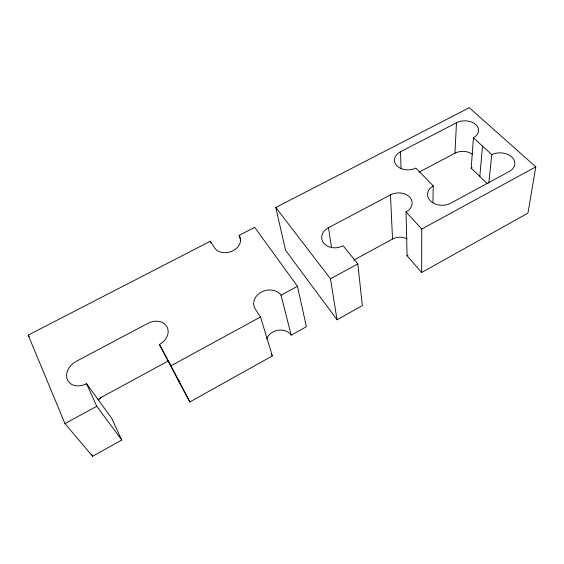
<?xml version="1.0" encoding="UTF-8"?>
<svg xmlns="http://www.w3.org/2000/svg" width="564" height="564" viewBox="0 0 564 564"><rect width="100%" height="100%" fill="white"/><g stroke="black" fill="none" stroke-linecap="round" stroke-linejoin="round"><path stroke-width="0.85" d="M421.661 272.49L421.738 229.062L406.059 211.923A13.966 10.512 -3.4 0 0 409.802 197.245A13.966 10.512 -3.4 0 0 390.471 194.876L328.509 227.694A14.121 10.998 -8.3 0 0 323.75 243.162A14.121 10.998 -8.3 0 0 343.123 245.749L357.823 263.91L362.342 305.625L337.032 319.76L285.539 250.282L275.789 207.474L469.29 107.71L535.8 166.866L527.932 213.129L421.661 272.49L407.074 255.746L406.059 211.923M432.912 202.758L433.237 185.88L415.851 168.065A13.945 10.032 -3.4 0 1 396.732 165.654A13.945 10.032 -3.4 0 1 400.553 151.73L456.473 122.755A13.86 9.581 -0.7 0 1 475.671 124.461A13.86 9.581 -0.7 0 1 473.45 137.792L471.18 168.185L486.972 183.321M419.01 172.182L454.958 153.225L456.473 122.755M479.816 176.469L482.509 146.125M488.819 183.103L491.759 154.642L473.45 137.792M98.101 399.813L101.908 396.993L168.89 360.643M98.601 399.298L101.908 396.993M178.802 381.518L159.415 344.477A15.15 12.02 -27.3 0 0 166.986 326.81A15.15 12.02 -27.3 0 0 147.93 323.348L76.394 361.242A15.827 12.232 -33.7 0 0 67.49 379.896A15.827 12.232 -33.7 0 0 86.532 383.647L111.799 418.439L121.746 440.012L92.616 456.29L64.952 423.606L28.2 335.122L210.245 241.265L214.729 248.019A13.874 10.596 -17.3 0 0 233.059 250.705A13.874 10.596 -17.3 0 0 239.101 235.392L254.688 227.32L297.461 286.286L281.027 295.198A14.798 12.098 -15.9 0 0 261.308 292.117A14.798 12.098 -15.9 0 0 255.316 309.142L260.512 316.975L272.349 355.891L189.892 401.949L178.802 381.518L179.895 380.862M266.687 338.675A13.712 11.647 -16.4 0 1 278.341 330.173A13.712 11.647 -16.4 0 1 291.193 335.143L306.393 326.697L297.461 286.286M353.847 260.074L392.53 239.051A13.007 10.215 -2.5 0 1 407.032 238.819M64.952 423.606L96.761 406.263L121.746 440.012M189.892 401.949L170.998 365.782L260.512 316.975M337.032 319.76L330.497 278.813L357.823 263.91M421.738 229.062L535.8 166.866M28.2 335.122L29.265 336.496M275.789 207.474L330.497 278.813M271.453 354.523L272.349 355.891M159.415 344.477L170.998 365.782M86.532 383.647L96.761 406.263M91.925 454.669L92.616 456.29M210.245 241.265L210.823 242.915M239.101 235.392L240.595 240.398M281.027 295.198L291.193 335.143M328.509 227.694L331.421 247.124M390.471 194.876L392.53 239.051M400.553 151.73L401.046 168.77M408.019 255.175A13.007 10.215 -2.5 0 1 407.074 255.746M472.068 167.621A13.261 9.461 0 0 1 471.18 168.185M454.958 153.225A13.261 9.461 0 0 1 472.484 154.339M433.237 185.88A14.636 10.843 -0.5 0 0 430.473 200.974A14.636 10.843 -0.5 0 0 450.784 203.174L509.327 171.435A14.565 10.321 2.2 0 0 511.9 157.159A14.565 10.321 2.2 0 0 491.759 154.642"/></g></svg>
